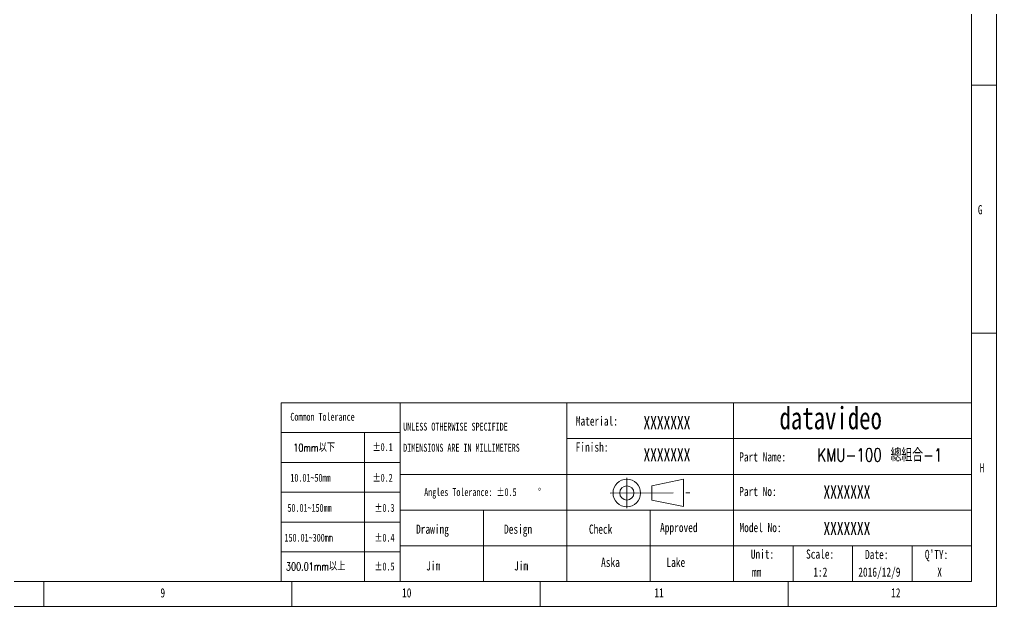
# Model space of a CAD drawing. Header units: millimetres. Extents: x 5 to 589, y 5 to 415.
# Drawn here: x 392.1 to 589, y 5 to 123.2 of the extents above; entities that cross this region are included whole.
import ezdxf

# ---------------------------------------------------------------- set-up
doc = ezdxf.new("R2010")
doc.units = ezdxf.units.MM
doc.linetypes.add('CENTERX2', pattern=[20.32, 12.7, -2.54, 2.54, -2.54])
doc.styles.add('SLDTEXTSTYLE0', font='TXT', dxfattribs={"width": 0.75})
doc.styles.add('SLDTEXTSTYLE1', font='TXT', dxfattribs={"width": 0.7})
doc.styles.add('SLDTEXTSTYLE2', font='TXT', dxfattribs={"width": 0.75, "bigfont": 'bigfont'})

# ---------------------------------------------------------------- blocks, each defined once
blk = doc.blocks.new('SW_NOTE_0')
at = {"color": 0, "linetype": 'Continuous', "lineweight": 0, "attachment_point": 1}
for s, insert, char_height, style in [('Angles Tolerance: ±0.5', (0, 2.05), 1.5875, 'SLDTEXTSTYLE0'), ('°', (22.95, 2.09), 1.59, 'SLDTEXTSTYLE1')]:
    blk.add_mtext(s, dxfattribs=dict(at, insert=insert, char_height=char_height, style=style))
blk = doc.blocks.new('SW_NOTE_1')
at = {"color": 0, "linetype": 'Continuous', "lineweight": 0, "char_height": 1.5875, "attachment_point": 1, "style": 'SLDTEXTSTYLE0'}
for s, insert in [('UNLESS OTHERWISE SPECIFIDE', (0, 2.05)), ('DIMENSIONS ARE IN MILLIMETERS', (0, -2.19))]:
    blk.add_mtext(s, dxfattribs=dict(at, insert=insert))

msp = doc.modelspace()

# ---------------------------------------------------------------- linework, layer by layer
at = {"color": 7, "linetype": 'Continuous', "lineweight": 0}
for p, q in [((589, 5), (589, 415)), ((584, 10), (584, 410)), ((589, 110), (584, 110)), ((584, 60), (589, 60)), ((444.8, 46), (444.8, 10)), ((468.8, 46), (444.8, 46)), ((468.8, 46), (536, 46)), ((468.8, 46), (468.8, 24.4)), ((468.8, 24.4), (468.8, 46)), ((468.8, 46), (468.8, 10)), ((502.4, 24.4), (502.4, 46)), ((536, 46), (584, 46)), ((536, 46), (536, 10)), ((584, 46), (584, 10)), ((468.8, 40), (444.8, 40)), ((461.6, 40), (461.6, 10)), ((536, 38.8), (502.4, 38.8)), ((536, 38.8), (584, 38.8)), ((468.8, 34), (444.8, 34)), ((536, 31.6), (468.8, 31.6)), ((536, 31.6), (584, 31.6)), ((519.5612, 29.3101), (525.9091, 30.617)), ((525.9091, 30.617), (525.9091, 25.1231)), ((468.8, 28), (444.8, 28)), ((519.5612, 29.3101), (519.5612, 26.4301)), ((519.5612, 26.4301), (525.9091, 25.1231)), ((468.8, 10), (468.8, 24.4)), ((468.8, 10), (468.8, 24.4)), ((536, 24.4), (468.8, 24.4)), ((468.8, 17.2), (468.8, 24.4)), ((485.6, 10), (485.6, 24.4)), ((502.4, 17.2), (502.4, 24.4)), ((519.2, 17.2), (519.2, 24.4)), ((536, 24.4), (584, 24.4)), ((468.8, 22), (444.8, 22)), ((468.8, 16), (444.8, 16)), ((468.8, 17.2), (536, 17.2)), ((468.8, 17.2), (468.8, 10)), ((502.4, 17.2), (502.4, 10)), ((519.2, 17.2), (519.2, 10)), ((536, 17.2), (584, 17.2)), ((548, 17.2), (548, 10)), ((560, 17.2), (560, 10)), ((572, 17.2), (572, 10)), ((10, 10), (584, 10)), ((397, 10), (397, 5)), ((444.8, 10), (519.2, 10)), ((447, 10), (447, 5)), ((497, 10), (497, 5)), ((519.2, 10), (584, 10)), ((547, 10), (547, 5)), ((5, 5), (589, 5))]:
    msp.add_line(p, q, dxfattribs=at)
at = {"color": 7, "linetype": 'CENTERX2', "lineweight": 0}
for p, q in [((514.4935, 30.921), (514.4935, 24.7621)), ((511.116, 27.8415), (527.187, 27.8701))]:
    msp.add_line(p, q, dxfattribs=at)
at = {"color": 7, "linetype": 'Continuous', "lineweight": 0}
for centre, radius in [((514.4935, 27.8415), 2.7755), ((514.4935, 27.8572), 1.44)]:
    msp.add_circle(centre, radius, dxfattribs=at)

# ---------------------------------------------------------------- block references
for name, p in [('SW_NOTE_1', (469.4225, 39.9441)), ('SW_NOTE_0', (473.6525, 26.7709))]:
    msp.add_blockref(name, p, dxfattribs=at)

# ---------------------------------------------------------------- texts
at = {"color": 7, "linetype": 'Continuous', "lineweight": 0, "attachment_point": 1}
for s, insert, char_height, style in [('G', (585.2516, 85.8233), 1.8521, 'SLDTEXTSTYLE0'), ('datavideo', (545.2612, 45.1741), 4.49792, 'SLDTEXTSTYLE0'), ('Common Tolerance', (446.674, 43.9873), 1.5875, 'SLDTEXTSTYLE0'), ('Material:', (504.2127, 43.2623), 1.85208, 'SLDTEXTSTYLE0'), ('XXXXXXX', (517.8557, 43.332), 2.64583, 'SLDTEXTSTYLE0'), ('10mm以下', (447.2605, 37.7572), 1.5875, 'SLDTEXTSTYLE2'), ('±0.1', (463.2564, 37.8771), 1.5875, 'SLDTEXTSTYLE0'), ('Finish:', (504.1814, 38.0203), 1.85208, 'SLDTEXTSTYLE0'), ('XXXXXXX', (517.8557, 36.8354), 2.64583, 'SLDTEXTSTYLE0'), ('Part Name:', (537.1468, 36.0459), 1.85208, 'SLDTEXTSTYLE0'), ('KMU-100 總組合-1', (552.8725, 36.8354), 2.645833, 'SLDTEXTSTYLE2'), ('H', (585.6163, 33.843), 1.8521, 'SLDTEXTSTYLE0'), ('10.01~50mm', (446.674, 31.7083), 1.5875, 'SLDTEXTSTYLE0'), ('±0.2', (463.2564, 31.7083), 1.5875, 'SLDTEXTSTYLE0'), ('Part No:', (537.1468, 29.0805), 1.85208, 'SLDTEXTSTYLE0'), ('XXXXXXX', (554.1327, 29.3684), 2.64583, 'SLDTEXTSTYLE0'), ('50.01~150mm', (446.0875, 25.6428), 1.5875, 'SLDTEXTSTYLE0'), ('±0.3', (463.6163, 25.6428), 1.5875, 'SLDTEXTSTYLE0'), ('Approved', (521.1973, 21.8208), 1.85208, 'SLDTEXTSTYLE0'), ('Model No:', (537.1951, 21.8208), 1.85208, 'SLDTEXTSTYLE0'), ('XXXXXXX', (554.1327, 22.0252), 2.64583, 'SLDTEXTSTYLE0'), ('±0.4', (463.6163, 19.6377), 1.5875, 'SLDTEXTSTYLE0'), ('Drawing', (472.0165, 21.491), 1.85208, 'SLDTEXTSTYLE0'), ('Design', (489.741, 21.491), 1.85208, 'SLDTEXTSTYLE0'), ('Check', (506.8555, 21.491), 1.85208, 'SLDTEXTSTYLE0'), ('150.01~300mm', (445.501, 19.6377), 1.5875, 'SLDTEXTSTYLE0'), ('Unit:', (539.4754, 16.4644), 1.85208, 'SLDTEXTSTYLE0'), ('Scale:', (550.6233, 16.4644), 1.85208, 'SLDTEXTSTYLE0'), ('Date:', (562.5048, 16.3951), 1.85208, 'SLDTEXTSTYLE0'), ("Q'TY:", (574.5688, 16.3951), 1.85208, 'SLDTEXTSTYLE0'), ('300.01mm以上', (445.7847, 13.8433), 1.5875, 'SLDTEXTSTYLE2'), ('±0.5', (463.6163, 13.8433), 1.5875, 'SLDTEXTSTYLE0'), ('Jim', (474.0464, 14.1064), 1.85208, 'SLDTEXTSTYLE0'), ('Jim', (491.7714, 14.1064), 1.85208, 'SLDTEXTSTYLE0'), ('Aska', (509.3066, 14.8133), 1.85208, 'SLDTEXTSTYLE0'), ('Lake', (522.4784, 14.8133), 1.85208, 'SLDTEXTSTYLE0'), ('mm', (539.7275, 12.8384), 1.85208, 'SLDTEXTSTYLE0'), ('1:2', (552.0763, 12.8384), 1.85208, 'SLDTEXTSTYLE0'), ('2016/12/9', (561.1448, 12.8384), 1.85208, 'SLDTEXTSTYLE0'), ('X', (577.0718, 12.8384), 1.8521, 'SLDTEXTSTYLE0'), ('9', (420.4897, 8.668), 1.8521, 'SLDTEXTSTYLE0'), ('10', (469.1878, 8.668), 1.85208, 'SLDTEXTSTYLE0'), ('11', (520.0543, 8.668), 1.85208, 'SLDTEXTSTYLE0'), ('12', (567.7721, 8.668), 1.85208, 'SLDTEXTSTYLE0')]:
    msp.add_mtext(s, dxfattribs=dict(at, insert=insert, char_height=char_height, style=style))

doc.saveas('drawing.dxf')
